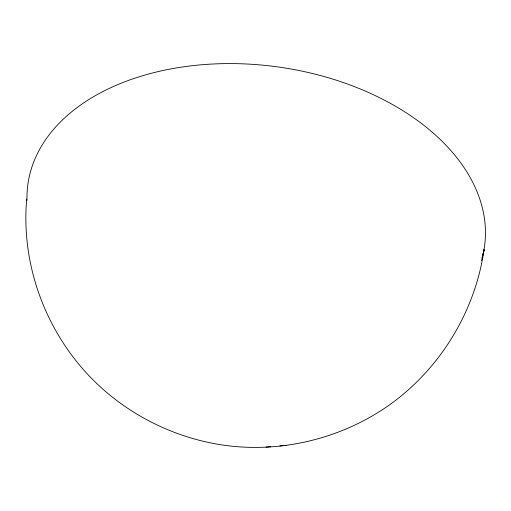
<?xml version="1.0" encoding="UTF-8"?>
<svg xmlns="http://www.w3.org/2000/svg" width="511" height="511" viewBox="0 0 511 511"><rect width="100%" height="100%" fill="white"/><g stroke="black" fill="none" stroke-linecap="round" stroke-linejoin="round"><path stroke-width="0.77" d="M26.713 199.092C21.13 260.98 43.026 324.3 84.277 370.59C120.053 410.748 170.195 437.359 223.358 445.138C281.504 453.461 342.249 438.527 390.072 404.469C440.559 368.201 475.128 311.288 484.051 249.764L482.103 258.081M482.601 256.254L484.051 249.764M481.56 260.553L482.435 256.969M265.995 447.112L270.715 446.684M279.849 445.918L286.16 445.356M26.994 200.414A230.41 149.947 7.6 0 1 271.079 66.053A230.41 149.947 7.6 0 1 482.984 254.714"/></g></svg>
